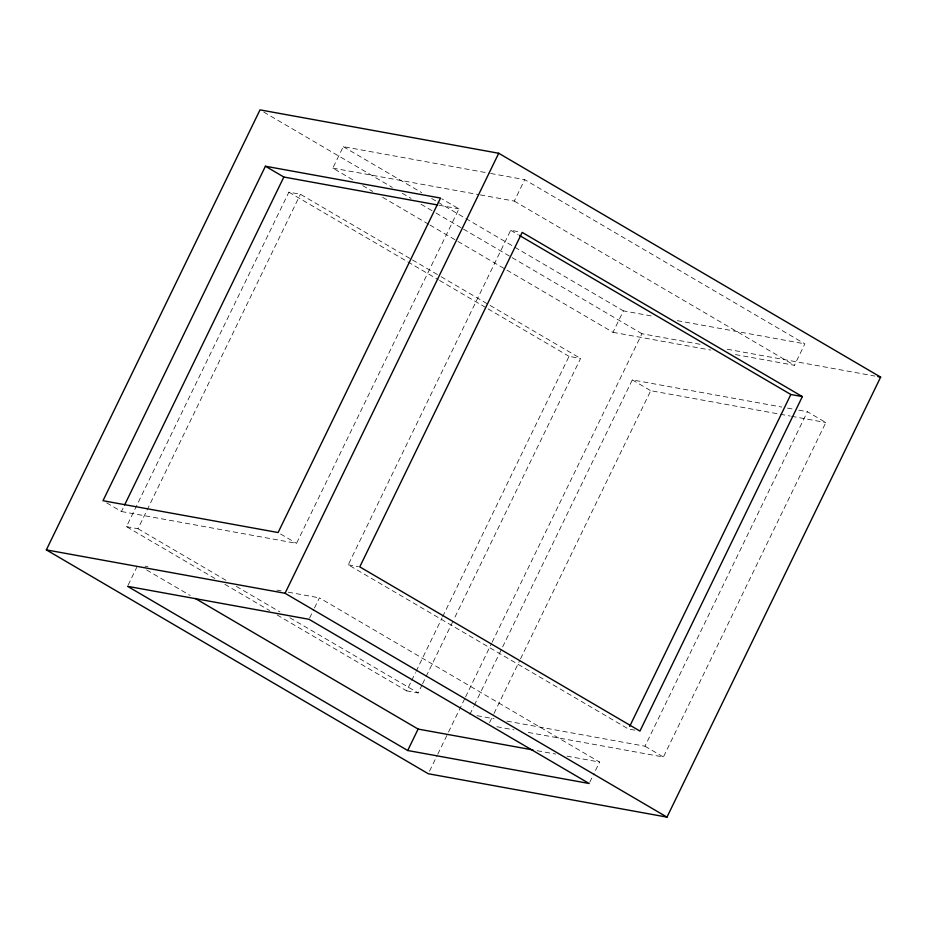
<?xml version="1.0" encoding="UTF-8"?>
<svg xmlns="http://www.w3.org/2000/svg" width="927" height="927" viewBox="0 0 927 927"><rect width="100%" height="100%" fill="white"/><g stroke="black" fill="none" stroke-linecap="round" stroke-linejoin="round"><path stroke-width="0.7" stroke-dasharray="4.63 3.48" d="M106.686 502.874L121.437 511.519L123.963 506.316M214.879 578.46L126.466 526.652L288.888 192.156L300.406 194.253L411.229 259.201M126.466 526.652L137.996 528.738L300.406 194.253M128.158 585.053L136.721 567.394M352.747 179.78L332.828 168.111L343.245 146.663L489.259 173.21M121.437 511.519L296.536 543.349L458.946 208.853L441.75 198.772M309.606 618.031L313.894 609.201M314.508 607.938L319.409 597.857L599.572 762.052L594.671 772.145M480.267 194.902L514.288 201.089L524.705 179.653L804.856 343.859L794.451 365.296L733.489 354.218M634.821 730.152L628.413 728.981L348.251 564.775L510.673 230.29L520.916 232.156M277.138 614.949L406.629 690.858L411.055 681.739M411.692 680.441L415.481 672.631M416.107 671.333L442.028 617.973M442.654 616.664L569.051 356.362L580.569 358.459L453.546 620.059M406.629 690.858L418.147 692.944L421.947 685.134M422.573 683.836L452.909 621.368M429.954 225.029L612.99 332.318L623.408 310.869L651.751 316.026M429.549 771.137L437.138 755.517M437.764 754.207L447.88 733.384M448.506 732.087L464.948 698.24M465.574 696.93L491.495 643.558M492.133 642.26L641.947 333.72L701.623 344.577M469.873 714.381L473.674 706.571M474.3 705.273L632.295 379.896L781.774 407.057M489.572 722.585L493.361 714.775M493.998 713.466L519.908 660.105M520.545 658.807L650.731 390.696L778.854 413.987M589.769 782.237L594.056 773.408M506.895 721.113L644.972 746.212L807.394 411.715L825.83 422.527L663.408 757.011L526.745 732.168M490.673 173.465L524.705 179.653M332.828 168.111L478.842 194.647M439.016 205.238L458.946 208.853M677.278 320.661L804.856 343.859M727.197 349.224L874.972 376.084M612.99 332.318L710.812 350.093M787.463 408.1L793.164 409.131M798.854 410.163L807.394 411.715M780.267 414.242L790.233 416.049M791.658 416.316L825.83 422.527M348.251 564.775L358.494 566.64M145.041 566.154L147.88 566.675M276.883 590.117L281.136 590.893M288.227 592.179L319.409 597.857M476.999 715.679L494.079 718.784M496.849 726.733L513.929 729.839M537.197 750.719L555.621 754.068M566.965 756.131L599.572 762.052M514.288 201.089L794.451 365.296M510.673 230.29L518.147 234.67M343.245 146.663L421.681 192.642M431.646 198.482L436.629 201.402M437.868 202.132L623.408 310.869M263.755 112.063L392.318 187.416M402.295 193.268L411.032 198.39M421.02 204.241L434.751 212.283M436.003 213.025L462.214 228.378M463.454 229.108L510.893 256.906M512.133 257.648L641.947 333.72M362.712 185.62L372.677 191.46M382.631 197.3L428.703 224.299M632.295 379.896L650.731 390.696M412.469 259.931L439.861 275.991M441.113 276.721L580.569 358.459M288.888 192.156L438.309 279.734M439.549 280.464L486.872 308.193M488.112 308.923L569.051 356.362M644.972 746.212L663.408 757.011M280.557 533.987L296.536 543.349M137.996 528.738L226.397 580.557M236.362 586.397L279.942 611.936M289.896 617.776L418.147 692.944M224.844 584.3L269.664 610.58M146.663 569.978L190.244 595.516"/><path stroke-width="1.39" d="M46.35 549.885L260.012 109.873L498.714 153.256L880.65 377.115L666.988 817.127L428.286 773.744L46.35 549.885L285.053 593.28L666.988 817.127M265.423 166.223L103.001 500.719L278.1 532.538L440.522 198.054L265.423 166.223L283.847 177.034L437.602 204.971M124.589 505.006L283.847 177.034M285.053 593.28L498.714 153.256M407.706 750.511L589.155 783.5L309.004 619.294L127.544 586.316L407.706 750.511L418.112 729.074L532.944 749.943M629.676 726.386L790.835 394.496L802.353 396.594L639.943 731.079L359.78 566.872L522.191 232.387L802.353 396.594M877.811 376.594L880.65 377.115M519.387 235.4L790.835 394.496M195.226 598.436L418.112 729.074"/></g></svg>
